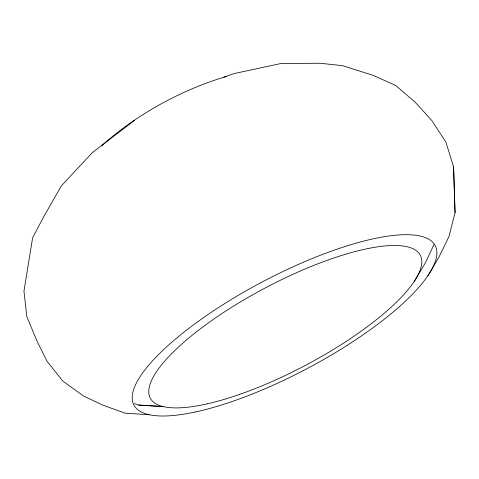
<?xml version="1.0" encoding="UTF-8"?>
<svg xmlns="http://www.w3.org/2000/svg" width="479" height="479" viewBox="0 0 479 479"><rect width="100%" height="100%" fill="white"/><g stroke="black" fill="none" stroke-linecap="round" stroke-linejoin="round"><path stroke-width="0.72" d="M223.885 77.233L234.063 73.574L281.173 63.479L320.229 63.27L342.557 65.647L372.997 75.317L395.84 85.549L415.323 102.338L431.86 120.612L445.847 142.012L453.583 166.866L455.05 212.76L448.931 236.644L439.021 256.96L427.879 275.76M433.896 244.625L425.717 262.258L414.353 281.221M134.312 120.546L92.309 152.633L61.336 185.93L43.541 217.119L32.602 237.782L23.95 291.256L26.848 316.745L37.009 341.096L46.954 361.16L62.779 381.062L83.825 396.199L102.787 405.102L125.073 413.179L149.286 414.736M134.437 403.558L138.653 405.06L163.058 406.551M138.653 405.06L160.896 406.455M455.05 212.76L453.583 166.866M101.632 145.838A158.333 72.167 -27.9 0 1 226.142 76.562M196.079 411.826A170.44 48.792 -27.9 0 0 436.207 258.528A170.44 48.792 -27.9 0 0 221.4 305.686A170.44 48.792 -27.9 0 0 196.079 411.826M207.724 403.725A152.753 43.619 -27.9 0 0 421.358 265.917A152.753 43.619 -27.9 0 0 226.729 310.44A152.753 43.619 -27.9 0 0 207.724 403.725"/></g></svg>
